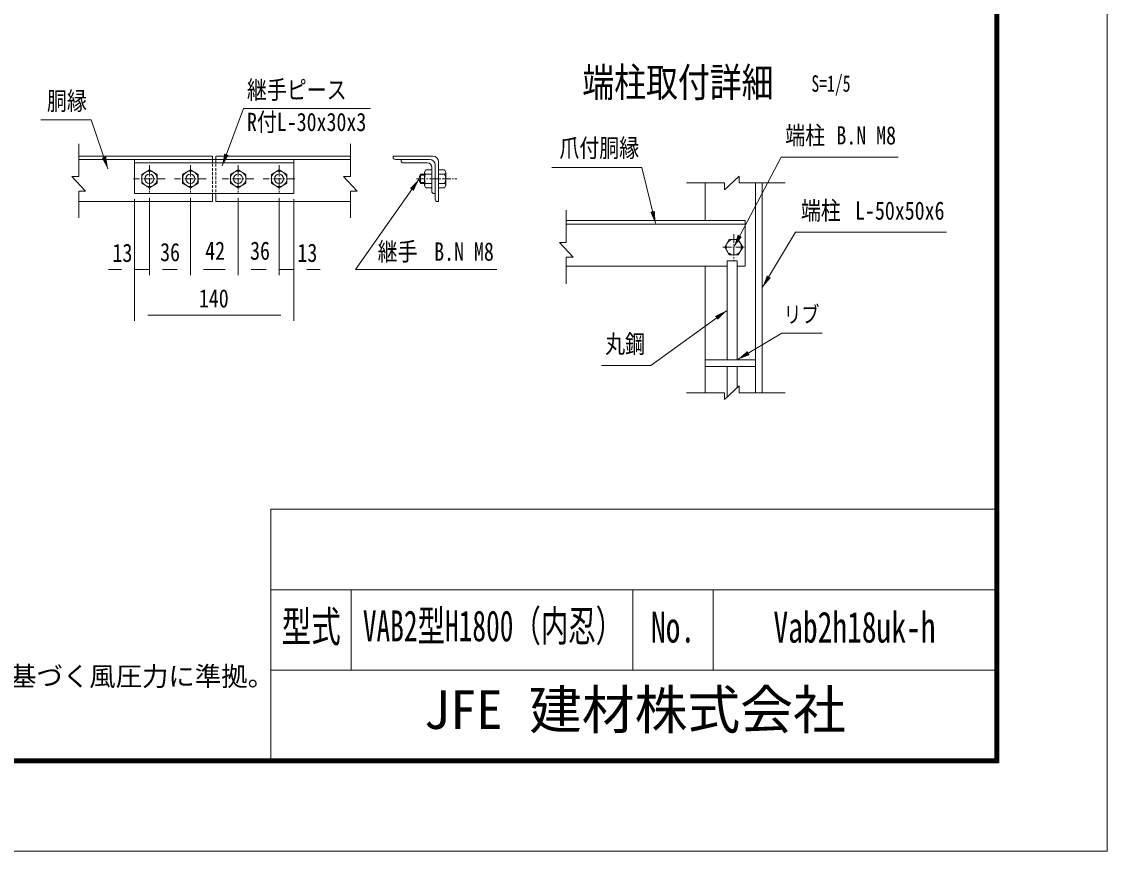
# Model space of a CAD drawing. Units: millimetres, scale not verified, with parts at other scales. Extents: x -4455 to 4455, y -3150 to 3150.
# Drawn here: x 1592 to 4455, y -3150 to -963 of the extents above; entities that cross this region are included whole.
import ezdxf
from ezdxf.enums import TextEntityAlignment as Align

# ---------------------------------------------------------------- set-up
doc = ezdxf.new("R2010")
doc.units = ezdxf.units.MM
doc.header["$LTSCALE"] = 30
doc.linetypes.add('USER1', pattern=[1.125, 0.75, -0.125, 0.125, -0.125])
doc.linetypes.add('USER2', pattern=[0.375, 0.25, -0.125])
doc.layers.add('0-0_D-TTL-TXT', color=7, linetype='Continuous')
for name, color, linetype, lineweight in [('0-1_D-STR1', 1, 'Continuous', 18), ('0-2_D-STR3', 3, 'Continuous', 13), ('0-3_D-BMK', 2, 'USER1', 13), ('0-4_D-STR-DIM', 4, 'Continuous', 13), ('0-6_7詳細', 3, 'Continuous', 18), ('0-7_D-STR-TXT', 3, 'Continuous', 13), ('0-8_D-STR2', 2, 'Continuous', 13), ('1-2_D-TTL', 7, 'Continuous', 9)]:
    doc.layers.add(name, color=color, linetype=linetype, lineweight=lineweight)
doc.styles.add('ＭＳ ゴシック', font='')
doc.styles.get('ＭＳ ゴシック').set_extended_font_data('MS Gothic')

msp = doc.modelspace()

# ---------------------------------------------------------------- linework, layer by layer
at = {"layer": '0-1_D-STR1'}
for p, q in [((2095.52, -1317.57), (1742.39, -1317.57)), ((2458.67, -1326.57), (1742.39, -1326.57)), ((2458.67, -1317.57), (2103.92, -1317.57)), ((2676.46, -1317.57), (2571.46, -1317.57)), ((2571.46, -1317.57), (2571.46, -1320.57)), ((2667.46, -1326.57), (2577.46, -1326.57)), ((2682.46, -1431.57), (2682.46, -1341.57)), ((2691.46, -1437.57), (2691.46, -1332.57)), ((3394.76, -1487.8), (3394.76, -1388.16)), ((3526.76, -1941.65), (3526.76, -1388.16)), ((3544.76, -1941.65), (3544.76, -1388.16)), ((2095.52, -1437.57), (1742.39, -1437.57)), ((2458.67, -1437.57), (2103.92, -1437.57)), ((2691.46, -1437.57), (2688.46, -1437.57)), ((3027.84, -1487.8), (3499.76, -1487.8)), ((3027.84, -1496.8), (3499.76, -1496.8)), ((3027.84, -1607.8), (3452.07, -1607.8)), ((3394.76, -1941.65), (3394.76, -1607.8))]:
    msp.add_line(p, q, dxfattribs=at)
at = {"layer": '0-1_D-STR1', "linetype": 'USER2'}
for p, q in [((2095.52, -1326.57), (2095.52, -1416.57)), ((2103.92, -1326.57), (2103.92, -1416.57))]:
    msp.add_line(p, q, dxfattribs=at)
at = {"layer": '0-1_D-STR1'}
for centre, radius, start, end in [((2577.46, -1320.57), 6, 180, 270), ((2676.46, -1332.57), 15, 0, 90), ((2688.46, -1431.57), 6, 180, 270)]:
    msp.add_arc(centre, radius, start, end, dxfattribs=at)
at = {"layer": '0-2_D-STR3'}
for p, q in [((1889.72, -1326.57), (1889.72, -1416.57)), ((2309.72, -1335.57), (1889.72, -1335.57)), ((2309.72, -1326.57), (2309.72, -1416.57)), ((2592.46, -1326.57), (2592.46, -1329.57)), ((2598.46, -1335.57), (2661.46, -1335.57)), ((2643.6, -1389.57), (2643.6, -1365.57)), ((2654.26, -1365.57), (2643.6, -1365.57)), ((2654.26, -1395.33), (2654.26, -1359.81)), ((2656.32, -1365.57), (2673.46, -1365.57)), ((2673.46, -1347.57), (2673.46, -1410.57)), ((2673.46, -1401.09), (2673.46, -1354.05)), ((2707.27, -1354.05), (2691.46, -1354.05)), ((2691.46, -1354.05), (2691.46, -1401.09)), ((2707.27, -1365.57), (2691.46, -1365.57)), ((2710.66, -1359.93), (2707.27, -1354.05)), ((2654.26, -1389.57), (2643.6, -1389.57)), ((2654.26, -1395.33), (2657.59, -1401.09)), ((2656.32, -1389.57), (2673.46, -1389.57)), ((2657.59, -1401.09), (2673.46, -1401.09)), ((2707.27, -1389.57), (2691.46, -1389.57)), ((2707.27, -1401.09), (2691.46, -1401.09)), ((2309.72, -1416.57), (1889.72, -1416.57)), ((2682.46, -1416.57), (2679.46, -1416.57)), ((3526.76, -1854.28), (3394.76, -1854.28)), ((3526.76, -1872.28), (3394.76, -1872.28))]:
    msp.add_line(p, q, dxfattribs=at)
at = {"layer": '0-2_D-STR3', "color": 1}
for p, q in [((2654.26, -1367.97), (2642.39, -1367.97)), ((2654.26, -1387.17), (2642.39, -1387.17))]:
    msp.add_line(p, q, dxfattribs=at)
at = {"layer": '0-2_D-STR3'}
for points in [[(1928.72, -1354.05), (1908.36, -1365.81), (1908.36, -1389.33), (1928.72, -1401.09), (1949.09, -1389.33), (1949.09, -1365.81)], [(2036.72, -1354.05), (2016.36, -1365.81), (2016.36, -1389.33), (2036.72, -1401.09), (2057.09, -1389.33), (2057.09, -1365.81)], [(2162.72, -1354.05), (2142.36, -1365.81), (2142.36, -1389.33), (2162.72, -1401.09), (2183.09, -1389.33), (2183.09, -1365.81)], [(2270.72, -1354.05), (2250.36, -1365.81), (2250.36, -1389.33), (2270.72, -1401.09), (2291.09, -1389.33), (2291.09, -1365.81)], [(3493.28, -1557.8), (3481.52, -1537.43), (3458, -1537.43), (3446.24, -1557.8), (3458, -1578.17), (3481.52, -1578.17)]]:
    msp.add_lwpolyline(points, close=True, dxfattribs=at)
for points in [[(2654.26, -1359.81), (2657.59, -1354.05), (2673.46, -1354.05)], [(2710.66, -1359.93), (2710.66, -1395.21), (2707.27, -1401.09)]]:
    msp.add_lwpolyline(points, dxfattribs=at)
for centre, radius in [((1928.72, -1377.57), 20.4), ((1928.72, -1377.57), 12), ((2036.72, -1377.57), 20.4), ((2036.72, -1377.57), 12), ((2162.72, -1377.57), 20.4), ((2162.72, -1377.57), 12), ((2270.72, -1377.57), 20.4), ((2270.72, -1377.57), 12), ((3469.76, -1557.8), 20.4)]:
    msp.add_circle(centre, radius, dxfattribs=at)
for centre, radius, start, end in [((2598.46, -1329.57), 6, 180, 270), ((2661.46, -1347.57), 12, 0, 90), ((2664.39, -1377.57), 24, 150, 210), ((2663.35, -1359.81), 9.09, 180, 219.3382), ((2690.26, -1377.57), 36, 160.52878, 199.47122), ((2704.79, -1360.24), 5.88, 294.94299, 2.968), ((2687.76, -1377.57), 22.91, 328.40741, 31.59259), ((2663.35, -1395.33), 9.09, 140.6618, 180), ((2704.79, -1394.91), 5.88, 357.032, 65.05701), ((2679.46, -1410.57), 6, 180, 270)]:
    msp.add_arc(centre, radius, start, end, dxfattribs=at)
at = {"layer": '0-3_D-BMK'}
for p, q in [((1928.72, -1341.63), (1928.72, -1413.38)), ((2036.72, -1341.63), (2036.72, -1413.38)), ((2162.72, -1341.63), (2162.72, -1413.38)), ((2270.72, -1341.63), (2270.72, -1413.38)), ((1970.42, -1377.57), (1886.82, -1377.57)), ((2078.42, -1377.57), (1994.82, -1377.57)), ((2204.42, -1377.57), (2120.82, -1377.57)), ((2312.42, -1377.57), (2228.82, -1377.57)), ((2633.21, -1377.57), (2739.25, -1377.57)), ((3469.76, -1523.61), (3469.76, -1593)), ((3441.2, -1557.8), (3498.32, -1557.8))]:
    msp.add_line(p, q, dxfattribs=at)
at = {"layer": '0-4_D-STR-DIM'}
for p, q in [((1742.39, -1371.23), (1742.39, -1285.65)), ((2458.67, -1371.23), (2458.67, -1285.65)), ((2440.67, -1371.23), (2476.67, -1410)), ((2458.67, -1371.23), (2440.67, -1371.23)), ((3445.44, -1406.16), (3484.21, -1370.16)), ((3484.21, -1388.16), (3484.21, -1370.16)), ((3445.44, -1388.16), (3344.99, -1388.16)), ((3445.44, -1388.16), (3445.44, -1406.16)), ((3484.21, -1388.16), (3605.26, -1388.16)), ((1742.39, -1410), (1742.39, -1480.2)), ((1742.39, -1410), (1760.39, -1410)), ((2458.67, -1410), (2458.67, -1480.2)), ((2458.67, -1410), (2476.67, -1410)), ((3027.84, -1545.36), (3027.84, -1459.78)), ((3009.84, -1545.36), (3045.84, -1584.13)), ((3027.84, -1545.36), (3009.84, -1545.36)), ((3027.84, -1584.13), (3027.84, -1654.32)), ((3027.84, -1584.13), (3045.84, -1584.13)), ((3445.44, -1941.65), (3344.99, -1941.65)), ((3445.44, -1959.65), (3484.21, -1923.65)), ((3445.44, -1941.65), (3445.44, -1959.65)), ((3484.21, -1941.65), (3484.21, -1923.65)), ((3484.21, -1941.65), (3605.26, -1941.65))]:
    msp.add_line(p, q, dxfattribs=at)
at = {"layer": '0-4_D-STR-DIM', "color": 1, "lineweight": 18}
for p, q in [((1928.72, -1428.38), (1928.72, -1631.88)), ((1928.72, -1428.38), (1928.72, -1631.88)), ((2036.72, -1428.38), (2036.72, -1631.88)), ((2036.72, -1428.38), (2036.72, -1631.88)), ((2162.72, -1428.38), (2162.72, -1631.88)), ((2162.72, -1428.38), (2162.72, -1631.88)), ((2270.72, -1428.38), (2270.72, -1631.88)), ((2270.72, -1428.38), (2270.72, -1631.88)), ((1889.72, -1431.57), (1889.72, -1751.88)), ((1889.72, -1431.57), (1889.72, -1631.88)), ((2309.72, -1431.57), (2309.72, -1751.88)), ((2309.72, -1431.57), (2309.72, -1631.88)), ((1855.22, -1616.88), (1820.72, -1616.88)), ((1928.72, -1616.88), (1889.72, -1616.88)), ((2002.22, -1616.88), (1963.22, -1616.88)), ((1963.22, -1616.88), (1997.72, -1616.88)), ((2071.22, -1616.88), (2128.22, -1616.88)), ((2197.22, -1616.88), (2236.22, -1616.88)), ((2236.22, -1616.88), (2201.72, -1616.88)), ((2270.72, -1616.88), (2309.72, -1616.88)), ((2344.22, -1616.88), (2378.72, -1616.88)), ((1924.22, -1736.88), (2275.22, -1736.88))]:
    msp.add_line(p, q, dxfattribs=at)
at = {"layer": '0-4_D-STR-DIM'}
msp.add_lwpolyline([(1742.39, -1371.23), (1724.39, -1371.23), (1760.39, -1410)], dxfattribs=at)
at = {"layer": '0-6_7詳細', "color": 7, "lineweight": 9}
for p, q in [((2095.52, -1326.57), (2095.52, -1317.57)), ((2103.92, -1326.57), (2103.92, -1317.57)), ((2592.46, -1326.57), (2667.46, -1326.57)), ((2682.46, -1341.57), (2682.46, -1416.57)), ((2095.52, -1437.57), (2095.52, -1416.57)), ((2103.92, -1437.57), (2103.92, -1416.57)), ((3499.76, -1487.8), (3394.76, -1487.8)), ((3417.26, -1487.8), (3417.56, -1487.8)), ((3499.76, -1607.8), (3499.76, -1487.8)), ((3452.07, -1593.86), (3479.07, -1593.86)), ((3479.07, -1607.8), (3499.76, -1607.8))]:
    msp.add_line(p, q, dxfattribs=at)
msp.add_arc((2667.46, -1341.57), 15, 0, 90, dxfattribs=at)
msp.add_arc((2667.46, -1341.57), 15, 0, 90, dxfattribs=at)
at = {"layer": '0-7_D-STR-TXT'}
msp.add_lwpolyline([(2511.71, -1192.56), (2176.76, -1192.56), (2120.67, -1343.11)], dxfattribs=at)
at = {"layer": '0-7_D-STR-TXT', "color": 7, "lineweight": 9}
for points in [[(1642.11, -1221.88), (1775.47, -1221.88), (1819.19, -1351.03)], [(3903.38, -1320.04), (3594.37, -1320.04), (3470.82, -1556.27)], [(2989.92, -1347.34), (3227.14, -1347.34), (3263.25, -1494.56)], [(2844.95, -1616.3), (2472.17, -1616.3), (2639.06, -1379.45)], [(4031.25, -1518.04), (3632.73, -1518.04), (3545.94, -1662.93)], [(3121.25, -1869.33), (3251.25, -1869.33), (3450.21, -1725.42)], [(3703.06, -1784.17), (3596.5, -1784.17), (3481.05, -1853.1)]]:
    msp.add_lwpolyline(points, dxfattribs=at)
at = {"layer": '0-7_D-STR-TXT'}
msp.add_solid([(2119.86, -1345.27), (2126.29, -1310.85), (2137.52, -1315.03)], dxfattribs=at)
at = {"layer": '0-7_D-STR-TXT', "color": 7}
for points in [[(1819.93, -1353.21), (1803.19, -1322.45), (1814.54, -1318.61)], [(2640.39, -1377.57), (2625.41, -1409.22), (2615.62, -1402.32)], [(3263.8, -1496.8), (3249.76, -1464.72), (3261.4, -1461.86)], [(3469.76, -1558.31), (3480.44, -1524.96), (3491.05, -1530.51)], [(3544.76, -1664.91), (3557.35, -1632.23), (3567.62, -1638.39)], [(3452.07, -1724.07), (3427.63, -1749.14), (3420.61, -1739.44)], [(3479.07, -1854.28), (3505.62, -1831.45), (3511.76, -1841.74)]]:
    msp.add_solid(points, dxfattribs=at)
at = {"layer": '0-8_D-STR2', "color": 7, "lineweight": 9}
for p, q in [((3452.07, -1854.28), (3452.07, -1593.86)), ((3479.07, -1854.28), (3479.07, -1593.86)), ((3452.07, -1953.49), (3452.07, -1872.28)), ((3479.07, -1928.42), (3479.07, -1872.28))]:
    msp.add_line(p, q, dxfattribs=at)
at = {"layer": '1-2_D-TTL'}
for p, q in [((2248.64, -2248.64), (2248.64, -2906.26)), ((2248.64, -2248.64), (4157.86, -2248.64)), ((2248.64, -2460.77), (4157.86, -2460.77)), ((2460.77, -2460.77), (2460.77, -2672.91)), ((3203.25, -2460.77), (3203.25, -2672.91)), ((3415.38, -2460.77), (3415.38, -2672.91)), ((2248.64, -2672.91), (4157.86, -2672.91))]:
    msp.add_line(p, q, dxfattribs=at)
at = {"layer": '1-2_D-TTL', "color": 2, "lineweight": 18}
msp.add_lwpolyline([(-4454.85, 3150.21), (4454.85, 3150.21), (4454.85, -3150.21), (-4454.85, -3150.21)], close=True, dxfattribs=at)
at = {"layer": '1-2_D-TTL'}
for points in [[(-4168.47, 2916.87), (4168.47, 2916.87), (4168.47, -2916.87), (-4168.47, -2916.87)], [(-4165.81, 2914.21), (4165.81, 2914.21), (4165.81, -2914.21), (-4165.81, -2914.21)], [(-4163.16, 2911.56), (4163.16, 2911.56), (4163.16, -2911.56), (-4163.16, -2911.56)], [(-4160.51, 2908.91), (4160.51, 2908.91), (4160.51, -2908.91), (-4160.51, -2908.91)], [(-4157.86, 2906.26), (4157.86, 2906.26), (4157.86, -2906.26), (-4157.86, -2906.26)]]:
    msp.add_lwpolyline(points, close=True, dxfattribs=at)

# ---------------------------------------------------------------- texts
at = {"layer": '0-0_D-TTL-TXT', "style": 'ＭＳ ゴシック'}
for s, height, width, p in [('端柱取付詳細', 76.98, 0.8, (3070.39, -1184.79)), ('型式', 81.6, 0.7, (2277.52, -2623.25)), ('VAB2型H1800（内忍）', 81.6, 0.65, (2491.56, -2621.31)), ('No.', 81.6, 0.7, (3251.43, -2624.54)), ('Vab2h18uk-h', 81.6, 0.7, (3574.36, -2624.54))]:
    msp.add_text(s, height=height, dxfattribs=dict(at, width=width)).set_placement(p, align=Align.BOTTOM_LEFT)
at = {"layer": '0-0_D-TTL-TXT', "color": 3, "style": 'ＭＳ ゴシック', "width": 0.7}
msp.add_text('S=1/5', height=43.33, dxfattribs=at).set_placement((3674.48, -1161.07), align=Align.BOTTOM_LEFT)
at = {"layer": '0-0_D-TTL-TXT', "style": 'ＭＳ ゴシック'}
for s, height, p in [('（設計条件）風荷重：昭和57年改正 建築基準法・同施行令に基づく風圧力に準拠。', 51.03, (-352.62, -2729.76)), ('JFE 建材株式会社', 102.1, (2651.91, -2858.48))]:
    msp.add_text(s, height=height, dxfattribs=at).set_placement(p, align=Align.BOTTOM_LEFT)
at = {"layer": '0-4_D-STR-DIM', "color": 3, "style": 'ＭＳ ゴシック', "width": 0.8}
for s, p in [('42', (2075.89, -1605.41)), ('36', (2194.21, -1605.41)), ('13', (1831.4, -1611.05)), ('36', (1956.98, -1609.17)), ('13', (2319.03, -1611.05)), ('140', (2059.2, -1731.14))]:
    msp.add_text(s, height=48.17, dxfattribs=at).set_placement(p, align=Align.BOTTOM_LEFT)
at = {"layer": '0-7_D-STR-TXT', "style": 'ＭＳ ゴシック', "width": 0.8}
for s, height, p in [('継手ピース', 48.17, (2185.92, -1181.5)), ('胴縁', 48.17, (1658.6, -1210.6)), ('R付L-30x30x3', 48.17, (2185.92, -1266.14)), ('端柱', 48.17, (3605.63, -1301.46)), ('B.N M8', 48.17, (3740.44, -1301.46)), ('爪付胴縁', 48.17, (3010.03, -1334.69)), ('端柱', 48.17, (3646.81, -1499.81)), ('L-50x50x6', 48.17, (3789.62, -1499.81)), ('継手', 48.17, (2530.57, -1607.8)), ('B.N M8', 48.17, (2679.77, -1607.8)), ('リブ', 43.33, (3601.13, -1769.9)), ('丸鋼', 48.17, (3130.61, -1851.34))]:
    msp.add_text(s, height=height, dxfattribs=at).set_placement(p, align=Align.BOTTOM_LEFT)

doc.saveas('drawing.dxf')
